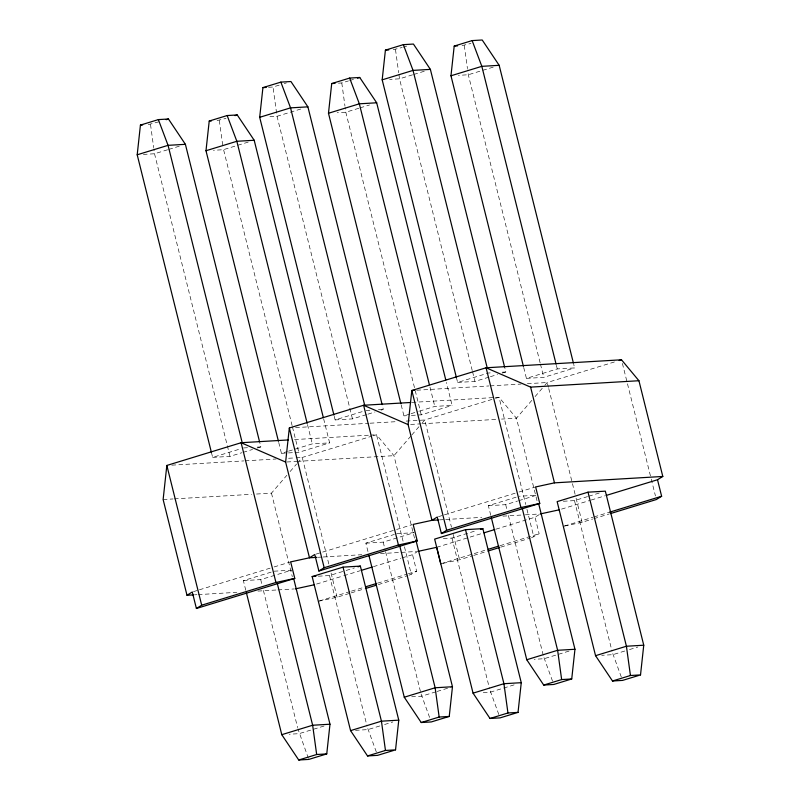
<?xml version="1.0" encoding="UTF-8"?>
<svg xmlns="http://www.w3.org/2000/svg" width="800" height="800" viewBox="0 0 800 800"><rect width="100%" height="100%" fill="white"/><g stroke="black" fill="none" stroke-linecap="round" stroke-linejoin="round"><path stroke-width="0.6" stroke-dasharray="4 3" d="M256.52 494.03L271.46 493.15L286.86 475.3M290.1 471.55L296.58 464.03M297.39 463.1L302.26 457.46L371.81 436.18M410.97 435.95L393.95 455.67L299.32 461.26M411.78 435.01L419.07 426.56M422.32 422.81L424.75 419.99L494.3 398.71M531.84 400.36L516.44 418.2L501.5 419.08M535.08 396.6L543.99 386.27M544.8 385.33L547.24 382.52L614.43 361.96M401.87 557.96L412.53 554.69L416.76 552.06M409.01 575.21L416.65 571.2L412.53 554.69M495.91 529.19L535.02 517.22L539.25 514.59M531.5 537.74L539.14 533.73L535.02 517.22M148.27 124.62L161.72 121.06M268.52 87.28L273 87.02L279.72 84.96M284.21 83.59L286.45 82.9M393.25 49.68L402.21 47.49M403.34 47.15L406.7 46.12M217.06 120.57L226.03 118.38M338.43 83.16L341.79 82.96L348.51 80.9M349.64 80.56L355.24 78.85M462.04 45.62L471 43.43M167.59 149.77L154.53 153.76L143.39 154.42M168.78 149.41L179.46 146.14M300.76 109.03L277.02 116.29L268.36 116.8M412.57 74.82L399.51 78.82L389.61 79.4M413.76 74.46L425.63 70.83M248.25 142.08L223.32 149.71L213.42 150.29M358.87 108.24L345.81 112.23L337.15 112.74M360.06 107.88L369.55 104.97M493.23 67.13L468.3 74.76L458.4 75.34M211.44 452.55L212.65 457.39L241.14 448.67M334.23 416.28L335.14 419.92L364.81 410.84M456.42 377.6L457.63 382.44L488.49 373L492.2 372.78M212.65 457.39L229.98 456.37L241.85 452.73M243.04 452.37L252.53 449.47M257.28 448.01L260.84 446.92L259.94 443.29M335.14 419.92L352.47 418.89L366.71 414.54M367.9 414.17L375.02 411.99M380.96 410.18L383.33 409.45L382.43 405.82M457.63 382.44L474.96 381.42L489.2 377.06M490.39 376.7L497.51 374.52M502.26 373.07L505.82 371.98L504.92 368.35M278.72 442.44L281.44 453.33L287.37 451.51M288.56 451.15L312.3 443.89L329.63 442.87L323.6 418.66M401.21 404.96L403.93 415.86L409.86 414.04M411.05 413.68L418.17 411.5M419.36 411.14L434.79 406.42L452.12 405.39L446.39 382.4M523.7 367.49L526.42 378.38L557.28 368.94L574.61 367.92L573.71 364.29M295.06 452.53L298.77 452.31L329.63 442.87M411.36 415.42L421.26 414.84L452.12 405.39M526.42 378.38L543.75 377.36L574.61 367.92M372.99 435.82L376.52 434.74L393.95 455.67L415.1 540.5M495.48 398.35L499.01 397.27L516.44 418.2L537.29 501.81M193.47 591.62L198.21 590.17M199.4 589.8L272.88 567.32M274.07 566.96L290.66 561.88M315.96 554.14L395.37 529.85M396.56 529.49L411.97 524.77M438.45 516.67L443.19 515.22M444.38 514.86L517.86 492.38M519.05 492.01L535.64 486.94M245.78 590.26L243.37 580.63L274.24 571.19L291.57 570.17L276.14 574.89M367.97 551.58L365.86 543.16L394.35 534.44M490.76 515.31L488.35 505.68L516.84 496.97M243.37 580.63L260.71 579.61L274.95 575.25M365.86 543.16L383.2 542.13L414.06 532.69L396.73 533.71M488.35 505.68L505.69 504.66L517.56 501.03M518.75 500.67L536.55 495.22L519.22 496.24M318.36 576.21L329.5 575.55L344.93 570.83M346.12 570.47L354.43 567.92M443.32 538.59L451.99 538.08L474.54 531.18M563.34 501.26L574.48 500.6L587.54 496.61M588.72 496.25L599.41 492.98M316.53 584.07L342.6 576.09M343.79 575.73L360.38 570.65M373.42 566.66L400.68 558.32M436.65 547.32L481.69 533.54M561.51 509.12L589.95 500.42M591.14 500.05L605.36 495.7M319.46 600.93L350.27 591.51M351.46 591.14L364.5 587.15M377.54 583.17L407.17 574.1M408.35 573.74L416.65 571.2M440.76 563.82L485.8 550.04M500.03 545.69L539.14 533.73M564.44 525.99L592.88 517.28M594.07 516.92L609.48 512.21M318.27 601.3L337.1 597.21L350.07 593.24M351.24 592.88L364.21 588.91M378.36 584.59L407.83 575.57M443.12 563.31L459.59 559.74L472.56 555.77M473.73 555.41L486.7 551.44M500.85 547.11L530.32 538.1M564.43 526.09L582.08 522.26L592.69 519.02M593.87 518.66L609.19 513.97M324.05 726.03L299.12 733.66L289.21 734.24M435.85 691.83L421.61 696.19L411.7 696.77M437.04 691.47L451.28 687.11M569.03 651.09L544.1 658.71L534.19 659.3M379.78 725.97L367.91 729.6L355.53 730.33M384.53 724.52L392.84 721.97M514.14 684.87L490.4 692.13L480.49 692.71M624.76 651.02L612.89 654.66L601.74 655.31M629.51 649.57L637.82 647.03M502.11 372.2L505.82 371.98M416.79 390.21L488.85 385.96M490.09 385.89L521.15 384.05M527.36 383.69L547.24 382.52L548.44 387.33M412.05 402.4L494.04 397.56M495.28 397.49L499.01 397.27L525.74 504.49M366 410.47L372.19 410.11M378.38 409.74L383.33 409.45M403.93 415.86L406.4 415.71M295.54 427.61L368.84 423.29M370.08 423.21L397.41 421.6M406.11 421.09L424.75 419.99L451.48 527.21M410.6 424.44L420.56 423.86M421.81 423.78L496.52 419.38M294.53 439.58L369.07 435.18M370.31 435.11L376.52 434.74L403.25 541.96M243.51 447.95L248.46 447.65M257.13 447.14L260.84 446.92M281.44 453.33L293.82 452.6M171.81 465.16L243.87 460.91M245.11 460.83L276.17 459M288.59 458.27L294.8 457.9M296.04 457.83L302.26 457.46L328.99 564.68M286.87 461.99L298.07 461.33M163.13 499.54L173.09 498.95M174.34 498.87L251.54 494.32M439.45 519.88L444.43 519.59M445.68 519.51L481.79 517.38M502.95 516.14L524.12 514.89M525.37 514.81L539.06 514.01M318.21 557.28L321.94 557.06M323.19 556.99L361.79 554.71M380.46 553.61L416.58 551.48M194.47 594.83L196.96 594.68M198.21 594.61L236.81 592.33M257.97 591.08L276.65 589.98M277.9 589.91L294.09 588.95M621.31 677.04L612.29 652.25M552.52 681.1L543.5 656.31M498.82 714.52L489.8 689.72M429.61 717.46L421.01 693.78M376.33 751.99L367.31 727.19M308.39 758.29L297.92 728.84M622.4 363.41L650.94 477.86M651.24 479.06L655.44 495.93M556.38 365.31L557.28 368.94M548.74 388.54L575.77 496.96M576.07 498.17L582.08 522.26M540.13 362.84L468.3 74.76L467.63 69.88M540.43 364.05L543.75 377.36M574.48 500.6L611.99 651.04M526.95 509.31L533.85 537.02M472.24 370.53L399.51 78.82L398.84 73.94M472.55 371.74L474.96 381.42M505.69 504.66L506.89 509.48M508.39 515.49L543.2 655.1M429.96 387.05L434.79 406.42M453.28 534.44L459.59 559.74M421.26 414.84L345.81 112.23L345.14 107.35M451.99 538.08L489.5 688.52M404.46 546.78L411.36 574.49M352.47 418.89L277.02 116.29L273 87.02M383.2 542.13L385.3 550.56M385.6 551.76L420.71 692.58M307.47 424.52L312.3 443.89M331.09 573.11L337.1 597.21M292.13 425.68L222.99 147.27M292.43 426.89L298.77 452.31M329.5 575.55L367.01 725.99M271.46 493.15L292.31 576.76M229.98 456.37L154.53 153.76L153.86 148.89M260.71 579.61L261.91 584.42M263.41 590.44L297.62 727.64M464.28 45.49L467.46 68.66M395.49 49.55L398.67 72.72M341.79 82.96L344.97 106.14M219.3 120.43L222.82 146.05M150.51 124.49L153.69 147.67"/><path stroke-width="1.2" d="M211.44 452.55L137.2 154.79L140.43 125.09L158.37 119.6L168.45 119L185.4 144.32L259.64 442.08M288.32 439.94L241.11 442.73L166.84 465.45L163.13 499.54L187 595.27L193.23 594.9M278.42 441.23L205.99 150.73L209.22 121.03L227.16 115.54L237.24 114.95L254.19 140.26L323.3 417.45M333.93 415.07L259.69 117.31L262.92 87.61L280.86 82.12L290.94 81.53L307.89 106.85L382.13 404.61M316.96 557.35L309.49 557.8L285.62 462.06L289.33 427.98L363.6 405.26L410.81 402.47M400.91 403.75L328.48 113.26L331.71 83.56L349.65 78.07L359.73 77.47L376.68 102.79L445.79 379.97M456.42 377.6L382.18 79.84L385.41 50.14L403.35 44.65L413.43 44.06L430.38 69.38L504.62 367.14M246.38 592.66L281.78 734.68L298.73 760L308.81 759.41L326.75 753.92L329.98 724.22L293.67 578.59M438.2 519.96L431.98 520.32L408.11 424.59L411.82 390.5L486.09 367.78L621.5 359.8L638.93 380.73L662.8 476.46L657.51 479.75L606.55 495.34M523.4 366.28L450.97 75.78L454.2 46.08L472.14 40.59L482.22 40L499.17 65.32L573.41 363.08M395.54 749.86L398.77 720.16L360.36 566.11L343.03 567.13L312.16 576.57L350.57 730.62L367.52 755.94L377.6 755.35L395.54 749.86L385.46 750.45L367.52 755.94M368.87 555.19L404.27 697.21L421.22 722.53L431.3 721.93L449.24 716.44L452.47 686.74L415.86 539.91M518.03 712.39L521.26 682.69L482.85 528.63L465.52 529.66L434.65 539.1L473.06 693.15L490.01 718.47L500.09 717.88L518.03 712.39L507.95 712.98L490.01 718.47M491.36 517.72L526.76 659.74L543.71 685.05L553.79 684.46L571.73 678.97L574.96 649.27L538.65 503.64M640.52 674.91L643.75 645.21L605.34 491.16L588.01 492.18L557.14 501.63L595.55 655.68L612.5 681L622.58 680.4L640.52 674.91L630.44 675.51L612.5 681M187 595.27L192.28 591.98L196.4 608.48L294.78 578.39L290.66 561.88L309.49 557.8L314.77 554.51L318.89 571.01L417.27 540.92L413.15 524.41L431.98 520.32L437.26 517.03L441.38 533.54L539.76 503.44L535.64 486.94L554.47 482.85L662.8 476.46M196.4 608.48L201.69 605.2L275.95 582.48L294.78 578.39M318.89 571.01L324.18 567.72L398.44 545L417.27 540.92M441.38 533.54L446.67 530.25L520.93 507.53L539.76 503.44M657.51 479.75L661.63 496.25L656.34 499.54L610.37 513.61M166.21 119.69L168.45 119M235 115.63L237.24 114.95M357.49 78.16L359.73 77.47M137.2 154.79L168.06 145.34L185.4 144.32M259.69 117.31L290.55 107.87L307.89 106.85M382.18 79.84L413.04 70.4L430.38 69.38M205.99 150.73L236.85 141.29L254.19 140.26M328.48 113.26L359.34 103.81L376.68 102.79M450.97 75.78L481.83 66.34L499.17 65.32M619.14 360.52L621.5 359.8M357.99 566.83L360.36 566.11M480.48 529.36L482.85 528.63M361.57 570.29L372.24 567.02M484.06 532.81L494.73 529.55M365.68 586.79L376.35 583.53M488.17 549.32L498.84 546.06M609.48 512.21L661.63 496.25M365.39 588.55L376 585.31M487.88 551.08L499.67 547.47M281.78 734.68L312.65 725.24L329.98 724.22M404.27 697.21L435.14 687.77L452.47 686.74M526.76 659.74L557.63 650.29L574.96 649.27M350.57 730.62L381.44 721.18L398.77 720.16M473.06 693.15L503.93 683.71L521.26 682.69M595.55 655.68L626.42 646.24L643.75 645.21M298.73 760L316.67 754.51L326.75 753.92M421.22 722.53L439.16 717.04L449.24 716.44M543.71 685.05L561.65 679.57L571.73 678.97M540.31 513.93L559.14 509.84M417.82 551.41L436.65 547.32L440.76 563.82M295.33 588.88L314.16 584.79M385.41 50.14L388.77 49.94M454.2 46.08L457.56 45.89M262.92 87.61L266.28 87.42M331.71 83.56L335.07 83.36M140.43 125.09L142.67 124.95M209.22 121.03L211.46 120.9M414.31 390.36L411.82 390.5L446.67 530.25M520.93 507.53L486.09 367.78L530.6 387.12L638.93 380.73M312.16 576.57L315.88 576.35M408.11 424.59L363.6 405.26L398.44 545M285.62 462.06L241.11 442.73L275.95 582.48M472.14 40.59L481.83 66.34L556.07 364.1M403.35 44.65L413.04 70.4L487.28 368.16M349.65 78.07L359.34 103.81L429.36 384.63M280.86 82.12L290.55 107.87L364.79 405.63M227.16 115.54L236.85 141.29L307.17 423.31M158.37 119.6L168.06 145.34L242.3 443.1M588.01 492.18L626.42 646.24L630.44 675.51M530.6 387.12L554.47 482.85M522.22 508.28L557.63 650.29L561.65 679.57M465.52 529.66L503.93 683.71L507.95 712.98M399.73 545.75L435.14 687.77L439.16 717.04M343.03 567.13L381.44 721.18L385.46 750.45M289.33 427.98L324.18 567.72M277.24 583.22L312.65 725.24L316.67 754.51M166.84 465.45L201.69 605.2"/></g></svg>
